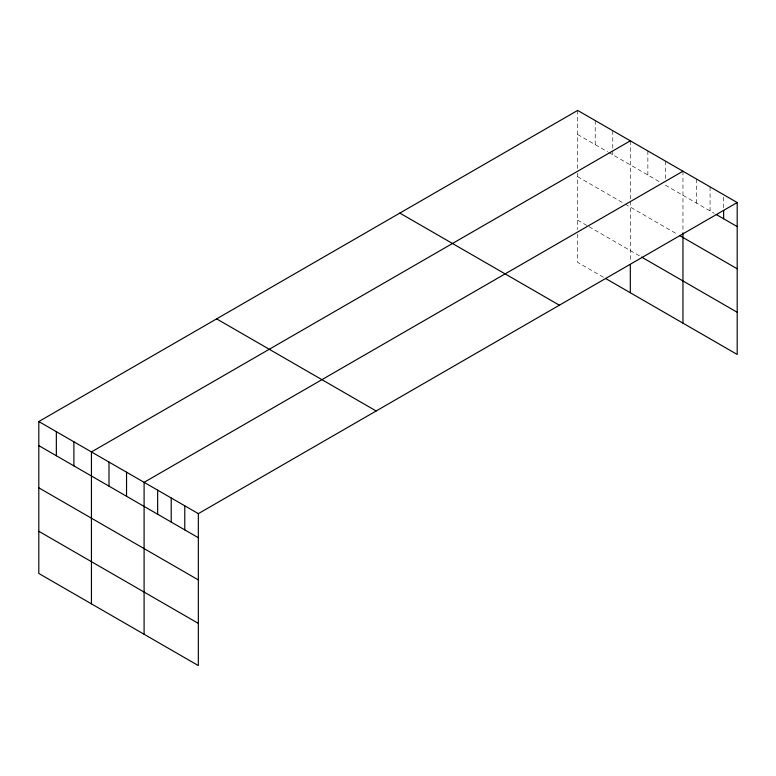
<?xml version="1.0" encoding="UTF-8"?>
<svg xmlns="http://www.w3.org/2000/svg" width="776" height="776" viewBox="0 0 776 776"><rect width="100%" height="100%" fill="white"/><g stroke="black" fill="none" stroke-linecap="round" stroke-linejoin="round"><path stroke-width="0.58" stroke-dasharray="3.88 2.91" d="M577.664 110.425L577.664 168.489M577.664 134.51L607.608 151.786M608.636 152.387L660.25 182.185M665.41 185.163L714.25 213.361M577.664 176.695L624.117 203.516M625.155 204.107L677.797 234.507M577.664 220.161L587.995 226.126M589.023 226.718L640.637 256.517M603.476 277.255L577.664 262.356L577.664 234.226M723.639 197.114L723.639 207.949M710.079 186.87L710.079 210.956M696.518 179.043L696.518 203.128M682.958 171.215L682.958 231.626M665.41 161.088L665.41 179.14M647.863 150.951L647.863 175.036M630.316 140.825L630.316 200.062M630.316 201.226L630.316 262.278M612.768 130.688L612.768 149.952M612.768 151.155L612.768 154.773M595.221 120.561L595.221 144.637M577.664 173.184L577.664 229.541"/><path stroke-width="1.16" d="M737.2 202.536L198.336 513.644L198.336 665.575L38.8 573.464L38.8 421.543L577.664 110.425L737.2 202.536L737.2 354.457L605.542 278.448M630.316 140.825L91.442 451.933L91.442 603.864M682.958 171.215L144.094 482.332L144.094 634.254M716.335 214.564L737.2 226.611M679.863 235.7L737.2 268.797M641.665 257.118L737.2 312.272M399.844 213.099L559.37 305.201M216.63 318.878L376.156 410.979M38.8 421.543L198.336 513.644M38.8 445.618L198.336 537.72M38.8 487.813L198.336 579.914M38.8 531.279L198.336 623.38M723.639 210.354L723.639 218.784M682.958 232.8L682.958 323.146M630.316 264.626L630.316 292.746M184.775 505.816L184.775 529.892M171.215 497.988L171.215 522.064M157.654 490.16L157.654 514.236M126.546 472.196L126.546 496.271M108.999 462.069L108.999 486.145M73.895 441.806L73.895 465.881M56.347 431.669L56.347 455.755"/></g></svg>
